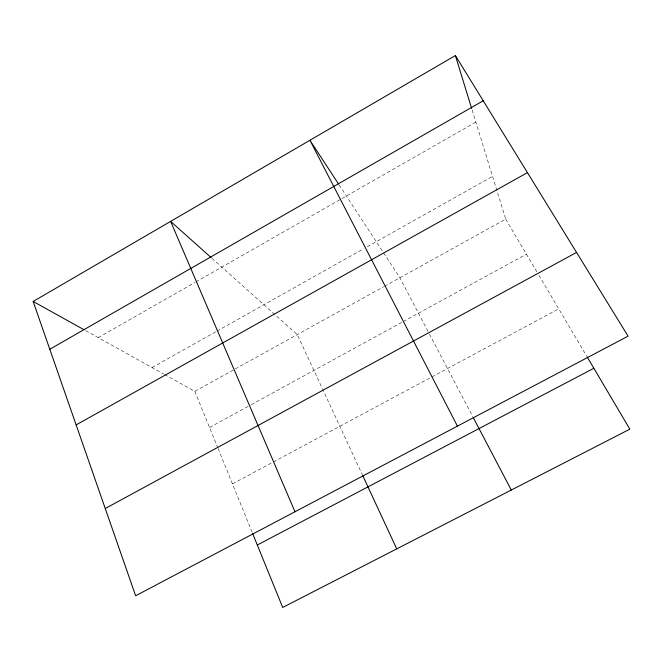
<?xml version="1.0" encoding="UTF-8"?>
<svg xmlns="http://www.w3.org/2000/svg" width="663" height="663" viewBox="0 0 663 663"><rect width="100%" height="100%" fill="white"/><g stroke="black" fill="none" stroke-linecap="round" stroke-linejoin="round"><path stroke-width="0.5" stroke-dasharray="3.31 2.49" d="M98.248 337.649L194.947 282.455M195.842 281.949L475.86 122.116M152.042 367.551L216.097 331.599M216.992 331.094L363.68 248.749M367.277 246.735L492.559 176.408M164.523 374.487L194.839 391.344L234.379 369.44M235.274 368.943L383.67 286.739M384.573 286.242L505.703 219.138L471.948 109.395M209.541 427.519L250.382 405.176M251.294 404.679L402.25 322.094M403.145 321.596L526.405 254.161M232.464 483.907L272.51 462.426M273.413 461.937L558.735 308.859M85.593 330.613L163.628 373.998M211.878 258.255L297.281 334.591L362.346 474.774M339.1 184.861L383.007 251.998M383.57 252.852L399.864 277.764L428.944 333.166M505.703 219.138L536.839 271.805M538.92 275.336L586.523 355.857M429.417 334.069L472.818 416.745M194.839 391.344L217.704 447.591M218.094 448.544L252.263 532.588"/><path stroke-width="0.99" d="M33.15 301.458L455.382 55.551L628.093 336.158L135.633 595.764L33.15 301.458L83.778 329.602M49.791 349.26L483.219 100.776M76.137 424.908L527.441 172.629M105.251 508.513L576.561 252.429M257.302 545.003L593.857 368.272M211.107 257.567L170.631 221.392L294.985 511.761M338.544 184.007L309.928 140.266L457.42 426.127M587.045 356.744L629.85 429.16L282.695 607.449L252.644 533.549M473.291 417.657L511.289 490.048M362.777 475.702L396.739 548.881M455.382 55.551L471.642 108.417"/></g></svg>
